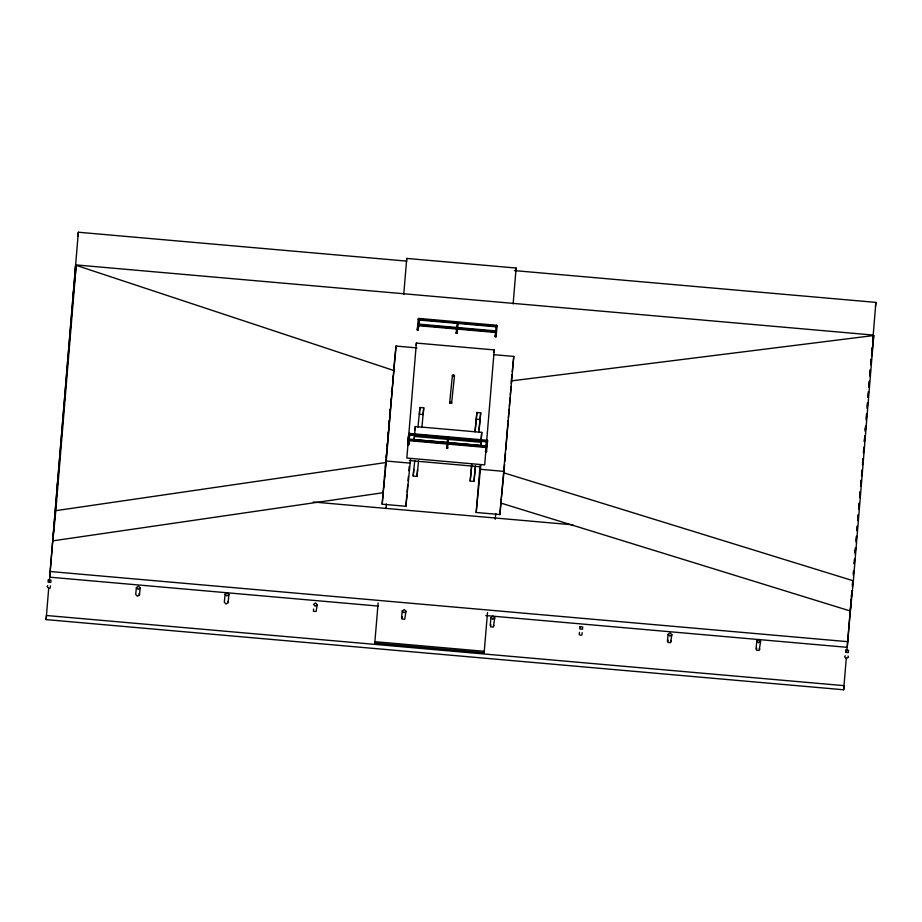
<?xml version="1.0" encoding="UTF-8"?>
<svg xmlns="http://www.w3.org/2000/svg" width="922" height="922" viewBox="0 0 922 922"><rect width="100%" height="100%" fill="white"/><g stroke="black" fill="none" stroke-linecap="round" stroke-linejoin="round"><path stroke-width="1.38" d="M46.1 619.607L46.515 615.504L844.068 685.657L843.653 689.771L46.1 619.607L48.728 588.029M49.373 581.044L78.347 232.229L406.833 261.122M378.181 606.065L49.696 577.172L75.731 264.902L873.284 335.066L872.696 342.143M55.816 510.65L76.192 265.352L393.786 370.506L386.145 462.498L383.126 492.705L52.808 540.857L55.816 510.65L386.145 462.498M410.578 458.879L405.911 506.293L382.181 504.207L383.241 491.426M383.598 487.047L383.944 482.909M384.416 477.227L384.658 474.311M385.246 467.293L385.477 464.458M386.064 457.358L386.306 454.5M387.01 446.006L387.252 443.159M387.828 436.094L388.185 431.807M388.773 424.777L389.13 420.455M389.718 413.459L390.064 409.207M390.663 401.992L390.905 399.157M391.493 392.057L391.723 389.222M382.181 504.207L396.034 346.061L416.975 347.905M374.77 643.13L374.908 641.689L484.292 651.312L484.154 652.753L374.77 643.13L378.135 602.942M385.972 508.195L386.364 503.885M403.744 294.314L406.752 258.425L516.124 268.048L513.128 303.937M407.674 444.83L408.769 433.755L409.725 433.847L409.656 434.642L408.63 444.923L407.674 444.83L408.769 433.755M417.228 329.857L417.297 329.05L418.242 329.142L419.268 318.862L418.323 318.782L417.228 329.857L418.185 329.938L419.21 319.657L418.254 319.577L418.323 318.782M416.387 343.065L406.833 458.038L484.684 464.895L494.238 349.911L416.387 343.065L416.156 345.324M408.573 440.635L408.723 439.068L486.574 445.914L486.436 447.493L408.573 440.635L408.642 440.025L486.493 446.87L486.436 447.493M418.127 325.662L418.265 324.083L496.128 330.929L495.99 332.508L418.127 325.662L418.185 325.04L496.048 331.897L495.99 332.508M409.207 434.377L409.287 433.409L487.139 440.267L487 441.834L409.138 434.988L409.207 434.377L487.058 441.223L487 441.834M418.692 320.003L418.83 318.436L496.693 325.282L496.555 326.861L418.692 320.003L418.749 319.392L496.612 326.238L496.555 326.861M408.63 444.923L409.587 435.126M418.185 329.938L418.242 329.142M405.911 506.293L406.856 494.93M407.086 492.094L407.685 484.995M408.031 480.742L408.388 476.478M408.861 470.808L409.218 466.544M472.133 444.819L414.151 439.713L415.303 426.529L481.768 432.372L480.616 445.568L474.957 445.061M418.553 460.919L417.009 476.386L413.206 476.052L413.759 469.344M419.936 407.478L419.383 414.185L423.175 414.52L423.74 407.812L419.936 407.478L417.977 427.163M417.009 476.386L417.562 469.678M446.605 448.253L446.674 447.458L447.619 447.539L447.562 448.346L446.605 448.253L447.7 437.189L448.645 437.27M456.16 333.28L456.229 332.485L457.174 332.565L457.105 333.361L456.16 333.28L457.185 323L458.13 323.08L457.105 333.361M475.522 465.921L473.977 481.388L470.174 481.053L471.718 464.504M475.084 431.853L476.905 412.491L480.708 412.826L478.887 432.188M473.977 481.388L475.372 466.244M480.616 445.568L481.768 432.372M494.215 354.705L513.773 356.422L499.908 514.557L476.178 512.471L480.062 465.622M476.178 512.471L480.835 465.057M485.537 451.688L485.606 450.881L486.551 450.973L486.482 451.768L485.537 451.688L486.632 440.612L487.577 440.693L487.508 441.488L486.562 441.408L486.632 440.612M495.091 336.703L495.149 335.908L496.105 335.988L496.036 336.784L495.091 336.703L496.174 325.627L497.131 325.708L497.062 326.515L496.117 326.423L496.174 325.627M484.154 652.753L487.508 612.554M495.241 519.259L495.736 513.508M499.908 514.557L500.853 503.205M504.588 464.365L503.885 472.848L853.369 580.814L850.361 611.021L500.865 503.066L503.746 474.219M504.818 461.53L505.521 453.036M505.763 450.213L508.229 420.49M508.46 417.654L509.175 409.172M509.405 406.337L510.108 397.843M510.35 395.019L511.053 386.525M511.284 383.702L511.526 380.867L873.745 335.516L853.369 580.814M843.653 689.771L846.281 658.193M846.869 651.013L851.248 599.219M851.455 596.661L851.951 590.725L847.249 647.336L485.767 615.539M852.412 585.182L852.712 580.676M853.357 573.749L853.553 570.626M854.187 563.838L854.51 559.147M855.155 552.163L855.455 547.656M856.112 540.684L856.469 536.374M856.941 530.634L857.241 526.128M857.898 519.144L858.198 514.649M858.855 507.665L859.154 503.158M859.8 496.174L860.111 491.68M860.641 486.136L861.067 480.189M861.597 474.646L861.897 470.139M862.543 463.167L862.854 458.66M863.499 451.676L863.81 447.182M864.813 435.887L864.329 441.626L864.894 436.014M865.285 430.148L865.666 425.63M866.242 418.669L866.542 414.162M867.187 407.236L867.498 402.683M868.017 397.324L868.489 391.666L868.109 397.336M868.95 386.007L869.285 381.143M869.895 374.678L870.241 369.664M870.771 364.121L871.186 359.119M871.728 352.63L872.131 347.79L871.751 353.46M872.685 341.152L875.9 302.393L514.418 270.595M852.389 586.634L852.862 580.837M853.334 575.167L853.691 570.856M854.279 563.849L854.648 559.377M855.097 553.949L855.604 547.91M856.077 542.171L856.55 536.431M857.034 530.692L857.391 526.393M857.863 520.653L858.347 514.914M858.82 509.175L859.292 503.435M859.777 497.696L860.249 491.956M860.722 486.228L861.206 480.489M861.563 476.178L862.035 470.439M862.508 464.711L862.992 458.972M863.465 453.232L863.937 447.493M865.251 431.715L865.735 425.976M866.207 420.236L866.703 414.312M867.164 408.757L867.637 402.995M868.927 387.424L869.423 381.512M869.872 376.107L870.38 370.033M870.817 364.789L871.278 359.119M77.932 236.343L78.347 232.229M75.166 270.561L75.731 264.902M73.184 295.57L76.192 265.352M67.525 362.542L68.09 356.883M57.337 485.191L57.902 479.532M136.387 587.591L135.707 594.483L137.47 596.246L139.499 594.817L140.19 587.925L138.427 586.162L136.387 587.591L138.162 589.354L140.19 587.925M225.129 594.16L224.323 602.273L226.086 604.037L228.114 602.608L228.933 594.494L227.158 592.731L225.129 594.16L226.893 595.923L228.933 594.494M317.295 604.751L315.266 606.18L313.503 604.417L315.531 602.988L317.295 604.751L316.085 611.482L313.399 611.251L313.584 608.993M392.565 380.867L392.979 376.695M393.533 371.128L396.034 346.061M391.735 391.101L392 388.358M392.83 380.118L393.233 376.003M406.602 259.866L406.752 258.425M418.265 324.083L418.208 324.705L422.46 325.074M418.772 319.047L418.83 318.436M408.653 439.679L408.723 439.068M409.218 434.032L409.287 433.409M414.151 439.713L414.485 436.429L480.938 442.272M414.969 429.813L415.303 426.529M413.206 476.052L414.75 460.585M401.554 617.867L402.246 610.986L404.274 609.557L406.037 611.321L404.7 619.284L402.015 619.042L402.199 616.783M421.919 427.174L423.74 407.812M449.671 402.787L452.391 375.45L453.509 374.666L454.488 375.634L451.584 403.398L449.775 403.237L450.247 402.073M447.562 448.346L448.588 438.065L447.631 437.985M475.084 430.77L476.905 412.491M470.174 481.053L471.718 465.598M479.025 429.698L480.708 412.826M494.019 352.169L494.238 349.911M496.059 331.551L496.128 330.929M496.693 325.282L496.624 325.904L492.383 325.524M496.036 336.784L497.131 325.708M486.516 446.536L486.574 445.914M487.081 440.877L487.139 440.267M486.482 451.768L487.577 440.693M515.986 269.489L516.124 268.048M511.272 381.478L511.964 374.516M512.24 371.739L513.773 356.422M490.17 625.658L490.977 617.544L493.016 616.115L494.78 617.878L493.316 627.075L490.631 626.845L490.827 624.586M667.401 641.251L668.093 634.371L670.121 632.941L671.896 634.705L670.548 642.669L667.862 642.438L668.058 640.179M756.017 649.053L756.835 640.928L758.864 639.499L760.627 641.263L759.175 650.459L756.489 650.229L756.674 647.97M875.485 306.496L875.9 302.393M872.719 340.714L873.284 335.066M870.875 364.351L871.417 358.865M871.693 356.111L873.745 335.516M865.355 429.883L865.643 427.047M855.167 552.52L855.455 549.696M454.488 375.634L453.37 376.418L452.391 375.45M47.737 585.608L47.091 586.68L48.854 588.443L50.237 588.098L50.422 585.839M406.037 611.321L404.009 612.75L402.246 610.986M494.78 617.878L492.751 619.307L490.977 617.544M579.442 632.377L579.247 634.636L580.549 635.223L581.932 634.878L582.128 632.619M671.896 634.705L669.856 636.134L668.093 634.371M760.627 641.263L758.599 642.692L756.835 640.928M845.29 655.761L844.644 656.844L846.408 658.608L848.436 657.179L847.975 656.003M420.19 319.173L423.014 319.427M430.101 320.049L434.343 320.418M440.001 320.914L444.254 321.294M451.331 321.916L455.572 322.285M461.242 322.781L465.483 323.161M472.56 323.783L476.812 324.152M482.471 324.648L486.724 325.028M428.119 325.57L432.36 325.95M438.031 326.446L443.689 326.941M449.348 327.437L453.601 327.817M459.26 328.313L463.501 328.681M469.171 329.189L474.83 329.684M480.489 330.18L484.742 330.549M490.4 331.056L494.653 331.424M476.351 419.199L480.143 419.533M413.471 434.4L417.712 434.781M423.382 435.276L427.624 435.645M433.282 436.152L438.953 436.648M444.611 437.143L448.853 437.512M454.523 438.019L458.764 438.388M465.841 439.01L470.093 439.391M475.752 439.886L480.005 440.255M408.7 434.562L409.656 434.642M411.489 439.932L415.73 440.301M421.4 440.808L425.641 441.177M431.312 441.673L435.553 442.053M442.629 442.675L446.882 443.044M452.541 443.54L456.782 443.92M463.87 444.542L468.111 444.911M473.77 445.407L478.022 445.787M407.743 444.035L408.7 444.116M409.437 460.551L480.212 466.774M386.479 461.046L410.221 463.132M480.477 469.31L504.219 471.407M313.226 501.994L572.862 524.837M50.261 571.525L847.814 641.677M451.296 402.165L451.757 402.972M759.359 648.212L759.82 649.388M670.743 640.41L671.204 641.585M493.512 624.816L493.973 625.992M227.653 601.432L228.114 602.608M139.038 593.63L139.499 594.817M48.301 579.95L48.117 582.208L50.802 582.45L50.987 580.192L48.301 579.95M580.007 626.73L579.811 628.988L582.497 629.219L582.692 626.96L580.007 626.73M845.854 650.114L845.67 652.373L848.355 652.615L848.54 650.356L845.854 650.114"/></g></svg>
